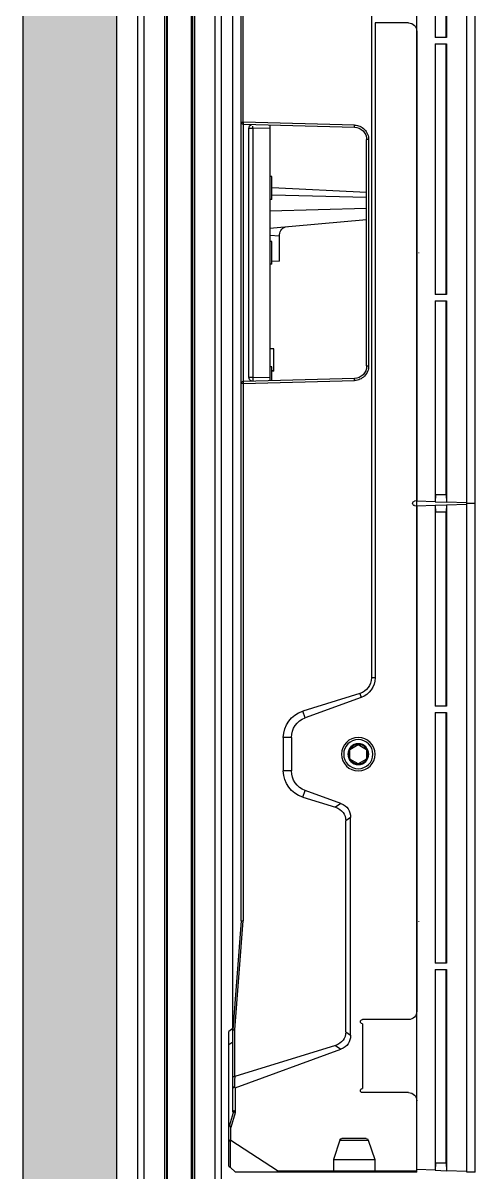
# Model space of a CAD drawing. Header units: millimetres. Extents: x 389 to 17466, y 310 to 5904.
# Drawn here: x 15988.4 to 16096.6, y 3573.6 to 3848.6 of the extents above; entities that cross this region are included whole.
import ezdxf
from ezdxf.lldxf.tags import DXFTag

# ---------------------------------------------------------------- set-up
doc = ezdxf.new("R2010")
doc.units = ezdxf.units.MM
doc.layers.add('1', color=7, linetype='Continuous', true_color=0xffffff)
doc.layers.add('DIM', color=4, linetype='Continuous')
tags = doc.linetypes.add('DASHED', pattern=[25.72, 12.86, -12.86]).pattern_tags.tags
tags[6:7] = [DXFTag(74, 4), DXFTag(75, 0), DXFTag(340, '0'), DXFTag(46, 0.0), DXFTag(50, 0.0), DXFTag(44, 0.0), DXFTag(45, 0.0)]
tags[4:5] = [DXFTag(74, 4), DXFTag(75, 0), DXFTag(340, '0'), DXFTag(46, 0.0), DXFTag(50, 0.0), DXFTag(44, 0.0), DXFTag(45, 0.0)]

# ---------------------------------------------------------------- blocks, each defined once
blk = doc.blocks.new('A$C138409bd')
at = {"layer": '1', "color": 155, "linetype": 'Continuous'}
for p, q in [((1.939999352653103, 0.1499999891507287), (1.939999352653103, 159.8504082233399)), ((6.802632618833741, 159.6806013279288), (1.939999352653103, 159.8504082233396)), ((6.802632618833741, 159.6806013279288), (6.802632618833741, 111.5002040620668)), ((6.806279248179635, 159.6804739848253), (6.802632618833741, 159.6806013279283)), ((6.806279248179635, 159.6804739848262), (6.893795447991579, 158.0105692442148)), ((9.528736772335833, 159.5854036731739), (6.806279509510205, 159.6804739757004)), ((9.528736772335833, 159.5854036731739), (9.44620324227435, 158.0105701047855)), ((9.53237033890764, 159.5852767862334), (9.528736772335833, 159.5854036731739)), ((9.53237033890764, 159.585276786233), (9.53237033890764, 111.5002041488381)), ((13.93999935263128, 159.4313589894396), (9.53237033890764, 159.585276786233)), ((6.893795463001879, 111.5002041055318), (6.893795463001879, 158.010569531335)), ((9.44620324227435, 158.0105701047869), (6.893795463001879, 158.0105701047869)), ((9.44620324227435, 111.500204147676), (9.44620324227435, 158.010570104786)), ((13.93999935263128, 0.5690492230510245), (13.93999935263128, 159.43135898944)), ((6.802632618833741, 111.500204062067), (9.53237033890764, 111.5002041488385)), ((9.53237033890764, 110.000204148841), (6.802632618833741, 110.0002040620695)), ((6.802632618833741, 110.0002040620698), (6.802632618833741, 50.00020415042081)), ((6.893795463001879, 50.00020414752294), (6.893795463001879, 110.0002041055347)), ((9.44620324227435, 100.0452041062067), (9.44620324227435, 110.0002041476787)), ((9.53237033890764, 110.000204148841), (9.53237033890764, 50.00020406364911)), ((9.44620324227435, 83.83299244464797), (9.44620324227435, 100.0452041062067)), ((9.44620324227435, 59.01880212408469), (9.44620324227435, 83.83299244464797)), ((9.44620324227435, 50.00020406638896), (9.44620324227435, 59.01880212408469)), ((6.803157975744398, 50.0002041504049), (9.532895695818297, 50.00020423717638)), ((6.802632618833741, 48.50020415042491), (6.802632618833741, 0.3403474172891947)), ((9.532895695818297, 48.50020423717888), (6.803157975744398, 48.5002041504074)), ((6.893795463001879, 2.079838107704745), (6.893795463001879, 48.5002041475268)), ((9.44620324227435, 2.079838107704745), (9.44620324227435, 48.50020406639283)), ((9.53237033890764, 48.50020406365275), (9.53237033890764, 0.435671958986859)), ((1.939999352653103, 0.1499999891498192), (6.801554161422246, 0.3197692239982644)), ((9.5334448561116, 0.4151689492255173), (6.801554161422246, 0.3197692239996286)), ((6.802632618833741, 0.3403474172891947), (6.801554161422246, 0.3197692239989465)), ((6.893795463001879, 2.07983810770429), (6.802632618833741, 0.3403474172896495)), ((6.893795463001879, 2.079838107704745), (9.44620324227435, 2.079838107704745)), ((9.44620324227435, 2.079838107703836), (9.53237033890764, 0.4356719589866316)), ((9.53237033890764, 0.4356719589873137), (9.5334448561116, 0.4151689492271089)), ((9.5334448561116, 0.4151689492246078), (13.93999935263128, 0.5690492230498876))]:
    blk.add_line(p, q, dxfattribs=at)
at = {"layer": '1'}
for p, q in [((1.939999352653103, 0.1499999891507287), (1.939999352653103, 159.8504082233399)), ((6.802632618833741, 159.6806013279288), (1.939999352653103, 159.8504082233396)), ((6.802632618833741, 159.6806013279288), (6.802632618833741, 111.5002040620668)), ((6.806279248179635, 159.6804739848253), (6.802632618833741, 159.6806013279283)), ((6.806279248179635, 159.6804739848262), (6.893795447991579, 158.0105692442148)), ((9.528736772335833, 159.5854036731739), (6.806279509510205, 159.6804739757004)), ((9.528736772335833, 159.5854036731739), (9.44620324227435, 158.0105701047855)), ((9.53237033890764, 159.5852767862334), (9.528736772335833, 159.5854036731739)), ((9.53237033890764, 159.585276786233), (9.53237033890764, 111.5002041488381)), ((13.93999935263128, 159.4313589894396), (9.53237033890764, 159.585276786233)), ((6.893795463001879, 111.5002041055318), (6.893795463001879, 158.010569531335)), ((9.44620324227435, 158.0105701047869), (6.893795463001879, 158.0105701047869)), ((9.44620324227435, 111.500204147676), (9.44620324227435, 158.010570104786)), ((13.93999935263128, 0.5690492230510245), (13.93999935263128, 159.43135898944)), ((6.802632618833741, 111.500204062067), (9.53237033890764, 111.5002041488385)), ((9.53237033890764, 110.000204148841), (6.802632618833741, 110.0002040620695)), ((6.802632618833741, 110.0002040620698), (6.802632618833741, 50.00020415042081)), ((6.893795463001879, 50.00020414752294), (6.893795463001879, 110.0002041055347)), ((9.44620324227435, 100.0452041062067), (9.44620324227435, 110.0002041476787)), ((9.53237033890764, 110.000204148841), (9.53237033890764, 50.00020406364911)), ((9.44620324227435, 83.83299244464797), (9.44620324227435, 100.0452041062067)), ((9.44620324227435, 59.01880212408469), (9.44620324227435, 83.83299244464797)), ((9.44620324227435, 50.00020406638896), (9.44620324227435, 59.01880212408469)), ((6.803157975744398, 50.0002041504049), (9.532895695818297, 50.00020423717638)), ((6.802632618833741, 48.50020415042491), (6.802632618833741, 0.3403474172891947)), ((9.532895695818297, 48.50020423717888), (6.803157975744398, 48.5002041504074)), ((6.893795463001879, 2.079838107704745), (6.893795463001879, 48.5002041475268)), ((9.44620324227435, 2.079838107704745), (9.44620324227435, 48.50020406639283)), ((9.53237033890764, 48.50020406365275), (9.53237033890764, 0.435671958986859)), ((1.939999352653103, 0.1499999891498192), (6.801554161422246, 0.3197692239982644)), ((9.5334448561116, 0.4151689492255173), (6.801554161422246, 0.3197692239996286)), ((6.802632618833741, 0.3403474172891947), (6.801554161422246, 0.3197692239989465)), ((6.893795463001879, 2.07983810770429), (6.802632618833741, 0.3403474172896495)), ((6.893795463001879, 2.079838107704745), (9.44620324227435, 2.079838107704745)), ((9.44620324227435, 2.079838107703836), (9.53237033890764, 0.4356719589866316)), ((9.53237033890764, 0.4356719589873137), (9.5334448561116, 0.4151689492271089)), ((9.5334448561116, 0.4151689492246078), (13.93999935263128, 0.5690492230498876))]:
    blk.add_line(p, q, dxfattribs=at)
at = {"layer": '1', "color": 155, "linetype": 'DASHED', "lineweight": 5}
for p, q in [((6.803157975744398, 111.500204062083), (6.803157975744398, 159.680582982061)), ((6.806279509510205, 159.6804739756999), (6.893795463001879, 158.0105701047871)), ((9.531846901409153, 129.5817009924233), (9.531846901409153, 159.5852950650728)), ((6.893795463001879, 158.0105701047869), (9.44620324227435, 158.0105701047869)), ((9.439999352638551, 132.9082902887951), (9.439999352638551, 140.0938670480864)), ((9.553183432239166, 132.4518148859006), (9.553183432239166, 139.2286139850628)), ((6.939999352638551, 134.2261239425245), (6.939999352638551, 134.2443031740022)), ((6.933780447165191, 121.533336670454), (6.933780447165191, 126.9872526627239)), ((9.531846901409153, 116.1712199336084), (9.531846901409153, 124.5658249462219)), ((9.553183432239166, 112.2131239431851), (9.553183432239166, 121.4272314608038)), ((6.803157975744398, 50.0002041504049), (6.803157975744398, 110.0002040620859)), ((9.553183432239166, 98.75917440792182), (9.553183432239166, 109.3115637032909)), ((9.553183432239166, 64.24112394328472), (9.553183432239166, 95.85761416802575)), ((9.553183432239166, 50.78717440797686), (9.553183432239166, 61.33956370336296)), ((9.531846901409153, 52.14426656671003), (9.531846901409153, 59.98364157783612)), ((13.44248691482062, 60.04299289702521), (13.44248691482062, 59.91486513737891)), ((6.803157975744398, 0.3503718243587173), (6.803157975744398, 48.50020415040672)), ((9.553183432239166, 17.2509833247077), (9.553183432239166, 3.398643672029721)), ((9.531846901409153, 0.4456597413486634), (9.531846901409153, 3.079649452015929))]:
    blk.add_line(p, q, dxfattribs=at)
at = {"layer": '1'}
for points in [[(13.93993118608341, 115.7387109758643), (13.9512281616262, 115.7379218982869), (13.96252513716172, 115.7371328201004)], [(13.93993120010418, 115.7387103244291), (13.95122817635274, 115.737921257034), (13.96252515258675, 115.7371321887533)], [(13.96252515258675, 44.36160592253691), (13.95122817635274, 44.36081685425597), (13.93993120010418, 44.36002778686111)], [(13.96252513716172, 44.36160529118911), (13.9512281616262, 44.36081621300264), (13.93993118608341, 44.36002713542553)]]:
    blk.add_open_spline(points, degree=2, dxfattribs=at)
at = {"layer": '1', "color": 155, "linetype": 'Continuous'}
for points in [[(13.93993119994411, 115.7387104284976), (13.95122817622178, 115.7379213618156), (13.96252515249944, 115.7371322938222)], [(13.93993121665699, 115.7387094053379), (13.9512281940406, 115.7379203548203), (13.96252517143148, 115.7371313024348)], [(13.96252517143148, 44.36160680885541), (13.9512281940406, 44.36081775646971), (13.93993121665699, 44.36002870595189)], [(13.96252515249944, 44.36160581746731), (13.95122817622178, 44.360816749474), (13.93993119994411, 44.36002768279241)]]:
    blk.add_open_spline(points, degree=2, dxfattribs=at)
at = {"layer": 'DIM', "color": 82, "linetype": 'Continuous'}
for p, q in [((-6.473492248915136e-07, -1.084927703232097e-08), (-6.473492248915136e-07, 160.0004082233398)), ((-6.473492248915136e-07, 160.0004082233398), (1.939999352653103, 160.0004082233396)), ((1.939999352653103, -1.084927703232097e-08), (1.939999352667655, 160.0004082233396)), ((-6.473492248915136e-07, -1.084927703232097e-08), (1.939999352653103, -1.084927703232097e-08))]:
    blk.add_line(p, q, dxfattribs=at)
blk = doc.blocks.new('A$C2f8b7123')
at = {"color": 7, "linetype": 'Continuous'}
for p, q in [((72.10371674507041, 488.6609558133696), (70.51899329017033, 484.0000044445096)), ((78.88426982800593, 488.6609558133696), (72.10371674507041, 488.6609558133696)), ((72.57714791412582, 489.0000044418321), (78.41083863939275, 489.0000044418321)), ((78.88426982800593, 488.6609558133696), (80.46899328290601, 484.0000044445096)), ((70.51899329017033, 484.0000044445096), (70.51899329017033, 481.0000044499811)), ((80.46899328290601, 484.0000044445096), (70.51899329017033, 484.0000044445096)), ((80.46899328290601, 484.0000044445096), (80.46899328290601, 481.0000044499811)), ((102.4939932767593, 61.15478295856701), (102.4939932767593, 464.9129489127135)), ((102.0201612552919, 252.2726605341359), (102.067326616525, 457.5045452992254)), ((104.4939932795533, 15.33350842400068), (104.4939932795533, 419.9303111565587)), ((71.33823828588356, 362.7195620578768), (71.33823828588356, 119.2804468238082)), ((62.49399327675928, 276.0000044533572), (70.49399328607251, 276.0000044533572)), ((70.49399328886648, 276.0000044533572), (70.49399328886648, 119.2804469049497)), ((60.49399329352309, 274.000004450214), (60.49399329352309, 161.640545288572)), ((102.00708175826, 251.7728318562786), (75.41546243990888, 251.0765058118905)), ((75.42854193600942, 251.5763344691422), (102.0201612552919, 252.2726605341359)), ((95.69399328253348, 251.5499613849734), (95.69399328253348, 190.4500475172008)), ((95.69399328253348, 250.8429438100484), (99.71144568923046, 250.7728189211393)), ((99.71144568923046, 250.7728189211393), (99.71144568923046, 191.2271899606621)), ((99.71144568923046, 250.7728189211393), (100.6939932797395, 250.7728189211393)), ((100.6939932797395, 191.2271899606621), (100.6939932797395, 250.7728189211393)), ((102.0183959147253, 251.8400242440457), (102.0090011656575, 251.9016503946677)), ((102.4939932767593, 252.2726605341359), (102.0201612552919, 252.2726605341359)), ((102.0201612552919, 251.7731743701788), (102.0201612552919, 190.2268345318789)), ((72.02016127019306, 248.0775338265867), (72.02016127019306, 193.9224750552148)), ((72.02016127019306, 248.0775338265867), (72.49399329166044, 248.0775338265867)), ((72.49399329166044, 193.9224750552148), (72.49399329166044, 248.0775338265867)), ((95.19399328625877, 239.2509068467243), (95.69399328253348, 239.2771107263452)), ((95.19399328625877, 233.7883218056577), (95.19399328625877, 239.2508311751353)), ((95.09422997108777, 236.6561026688487), (72.49399329166044, 235.4716744561501)), ((95.19399328625877, 239.2117616672822), (95.69399328253348, 239.2379655469031)), ((95.18990713826497, 234.908548917394), (72.49399329166044, 234.3142355111249)), ((95.19399328625877, 233.7882472311667), (95.69399328253348, 233.7620433312895)), ((95.69399328253348, 231.0782600069706), (72.49399329166044, 231.6857733867419)), ((95.69399328253348, 226.9174165939967), (72.49399329166044, 228.9471535960965)), ((93.3480872810178, 219.0332676885937), (93.3480872810178, 225.2899944385335)), ((95.69399328253348, 225.1893019297913), (93.3480872810178, 225.0726973775363)), ((95.19399328625877, 223.7117616590167), (95.69399328253348, 223.7379655384048)), ((95.19399328625877, 218.2883218175321), (95.19399328625877, 223.7116870642694)), ((93.3480872810178, 219.033122827188), (95.17747137977858, 218.937248860957)), ((95.19399328625877, 218.2882472227848), (95.69399328253348, 218.2620433432803)), ((94.69399329184671, 198.0355577714563), (95.69399328253348, 198.0879655508379)), ((94.69399329184671, 192.7720501882777), (94.69399329184671, 198.0354839083793)), ((94.69399329184671, 197.9307422126931), (95.69399328253348, 197.9831499920747)), ((72.49399329166044, 193.9224750552148), (72.02016127019306, 193.9224750552148)), ((94.69399329184671, 192.6645249779158), (94.69399329184671, 192.7692666733692)), ((94.69399329184671, 192.7692666733692), (95.19376119229128, 192.7430749451796)), ((94.69399329184671, 192.664451114606), (95.18828308212687, 192.6385464877876)), ((95.19399328625877, 193.7117616540108), (95.69399328253348, 193.737965553888)), ((95.19399328625877, 190.4500475172008), (95.19399328625877, 193.7116870795198)), ((75.41546243990888, 190.9235030902837), (102.00708175826, 190.2271770255229)), ((102.0201612552919, 189.7273483680383), (75.42854193600942, 190.4236744126592)), ((99.71144568923046, 191.2271899606621), (95.69399328253348, 191.1570650717531)), ((100.6939932797395, 191.2271899606621), (99.71144568923046, 191.2271899606621)), ((99.71144568923046, 191.2271899606621), (99.71531959626009, 190.261197866761)), ((102.0201612552919, 189.7273483680383), (102.4939932767593, 189.7273483680383)), ((102.0201612552919, 189.7273483680383), (102.0201612552919, 61.13552520680787)), ((60.49399329352309, 161.640545288572), (61.02289397924324, 161.566213123273)), ((60.49399329352309, 160.3594636140679), (61.02289397924324, 160.4337957591106)), ((60.49399329352309, 160.3594636140679), (60.49399329352309, 39.50000444450961)), ((70.49399328886648, 119.2804469049497), (71.33823828588356, 119.2804468238082)), ((74.1225487748452, 115.5124340195962), (73.78389258685638, 114.5819836985374)), ((74.1225487748452, 115.5124340195962), (87.78769128958811, 111.3008502252687)), ((73.78389258685638, 114.5819836985374), (87.20409402161022, 109.697429850703)), ((87.20409402161022, 109.697429850703), (87.78769128958811, 111.3008502252687)), ((90.49399327862193, 104.9989667456884), (92.44436342924018, 104.9989667456884)), ((90.49399327862193, 104.9989667456884), (90.49399327862193, 97.00104211667167)), ((92.44436342924018, 104.9989667456884), (92.44436342924018, 97.00104213704435)), ((74.49399329166044, 103.30940552231), (72.49399328886648, 102.1547049819546)), ((72.49399328886648, 102.1547049819546), (72.49399328886648, 99.845303901011)), ((76.49399327489664, 102.1547049819546), (74.49399329166044, 103.30940552231)), ((76.49399327489664, 99.845303901011), (76.49399327489664, 102.1547049819546)), ((72.49399328886648, 99.845303901011), (74.49399329166044, 98.69060336053917)), ((74.49399329166044, 98.69060336053917), (76.49399327489664, 99.845303901011)), ((90.49399327862193, 97.00104211667167), (92.44436342924018, 97.00104213704435)), ((78.6534489132755, 89.1903987388414), (87.20409408214618, 92.30257907265877)), ((87.78769128958811, 90.69915867795316), (87.20409408214618, 92.30257907265877)), ((78.6534489132755, 89.1903987388414), (79.9489628887095, 88.28327008826273)), ((87.78769128958811, 90.69915867795316), (79.9489628887095, 88.28327008826273)), ((76.3271388290741, 85.86808361555995), (77.4939932897978, 85.05104333954478)), ((76.3271388290741, 33.72750855738377), (76.3271388290741, 85.86808361555995)), ((77.4939932897978, 34.54454883328253), (77.4939932897978, 85.05104333954478)), ((104.0201612580859, 34.99518937490029), (102.0201612552919, 61.13552520680787)), ((102.4932609647803, 61.15454289806621), (102.1055813124694, 61.13896119699893)), ((102.4939932767593, 61.15470062173517), (104.4939932795533, 35.01435274002688)), ((62.49399327675928, 37.50000444148282), (73.49399328793515, 37.50000444148282)), ((73.49399328793515, 36.50000444998113), (73.49399328793515, 21.00000444171565)), ((77.4939932897978, 34.54454883328253), (76.3271388290741, 33.72750855738377)), ((104.0673263557546, 23.8790655873072), (104.0201612580859, 34.99518937490029)), ((104.4932638118335, 35.01420724893069), (104.1055598575913, 34.99863221264059)), ((104.4939932795533, 35.31597111584233), (105.4939932907291, 34.64930444816673)), ((105.4939932907291, 2.381255801772568), (105.4939932907291, 34.64930444816673)), ((79.9489628887095, 31.31232206430832), (78.6534489132755, 30.40519343410233)), ((103.9939932842099, 21.18198956933884), (78.6534489132755, 30.40519343410233)), ((79.9489628887095, 31.31232206430832), (104.0675384560891, 23.87900021777568)), ((105.4939932907291, 31.49451116414821), (104.4939932795533, 32.16117783182381)), ((104.0675384560891, 23.87900021777568), (104.0912270648696, 23.00581974420311)), ((104.0912270648696, 23.00581974420311), (104.0912270648696, 22.13773522177326)), ((104.0912270648696, 22.13773522177326), (104.1149156736501, 21.26666032686444)), ((62.49399327675928, 20.00000445021396), (73.49399328793515, 20.00000445021396)), ((103.9939932842099, 21.18198956933884), (104.1149156736501, 21.26666032686444)), ((103.9939932842099, 21.18198956933884), (103.9939932842099, 15.1265297371483)), ((60.49399329352309, 1.000004451960194), (60.49399329352309, 18.00000444730358)), ((103.9939932842099, 15.1265297371483), (104.3103100303852, 15.71311500028787)), ((103.9939932842099, 15.1265297371483), (104.9939932748966, 11.61942660657769)), ((104.3103100303852, 15.71311500028787), (104.4939932795533, 15.33350842400068)), ((104.3103100303852, 15.71311500028787), (105.310310041561, 12.20601184946099)), ((104.9939932748966, 11.61942660657769), (105.310310041561, 12.20601184946099)), ((104.9939932748966, 8.561074988921973), (104.9939932748966, 11.61942660657769)), ((105.4939932907291, 11.82640527305739), (105.310310041561, 12.20601184946099)), ((93.80764746948262, 1.300004441180135), (104.9939932748966, 8.561074988921973)), ((105.167635254591, 8.423830721882041), (104.9939932748966, 8.561074988921973)), ((105.167635254591, 8.423830721882041), (105.4939932907291, 8.775870759511236)), ((105.167635254591, 8.423830721882041), (105.167635254591, 2.14860738709649)), ((93.80764746948262, 1.300004441180135), (60.49399329352309, 1.300004441180135)), ((60.49399329352309, 1.000004451960194), (103.9939932842099, 1.000004451960194)), ((94.01076881031622, 1.000004451960194), (93.80764746948262, 1.300004441180135)), ((103.9040170964145, 1.000004451960194), (105.167635254591, 2.14860738709649)), ((105.4939932907291, 2.406574277911204), (105.167635254591, 2.14860738709649))]:
    blk.add_line(p, q, dxfattribs=at)
for radius in [4.00000000608, 3.499999990079999, 2.49999999872, 2.30940108096]:
    blk.add_circle((74.49399329166044, 101.0000044414828), radius, dxfattribs=at)
for centre, radius, start, end in [((72.57710312868585, 488.5000044462558), 0.49999999568, 90, 161.2219667776484), ((78.41088344439049, 488.5000044462558), 0.49999999568, 18.77803322235156, 90), ((62.49399327675928, 274.000004450214), 2.00000000304, 90, 180), ((75.49399328607251, 248.0775338265867), 2.9999999944, 91.50000000019818, 180), ((75.52903650797089, 248.0401402106563), 3.53782430864, 93.55123471194406, 113.2110732368081), ((75.5186143592291, 248.1409656325177), 3.43654944896, 91.50190188743623, 93.48192866792377), ((49.85965150504489, 251.6595625882092), 49.85968007216, 358.9809531873069, 359.5554842903205), ((99.69399328812142, 250.7728189211393), 0.99999999136, 1.042204158021965e-10, 71.40440325749874), ((101.9939932814159, 252.2726605341359), 0.49999999568, 271.5000000001982, 0), ((91.3480872772925, 225.2899944385335), 2.00000000304, 0, 85.0000000001309), ((75.49399328607251, 193.9224750552148), 2.9999999944, 180, 268.4999999998018), ((75.52950902938028, 193.9612644723438), 3.539246668, 246.4494091539707, 266.4199099254842), ((75.51854716151138, 193.8562778597752), 3.43378324672, 266.493072916826, 268.4980095614885), ((99.69399328812142, 191.2271899606621), 0.99999999136, 288.5955967425012, 0), ((101.9939932814159, 189.7273483680383), 0.49999999568, 0, 88.49999999980183), ((60.94672959952732, 161.024275390786), 0.54726368576, 277.9999999998295, 82.00000000017047), ((75.49399328607251, 119.2804468238082), 4.99999999744, 180.0000000029182, 250.0000002679634), ((85.4939932814159, 104.9989667456884), 4.99999999744, 1.698792777575803e-08, 69.99999976310914), ((85.4939932814159, 97.00104213704435), 4.99999999744, 290.0000011201715, 359.9999997722784), ((62.49399327675928, 39.50000444450961), 2.00000000304, 180, 270), ((73.49399328793515, 37.00000444567377), 0.49999999568, 270, 90), ((62.49399327675928, 18.00000444730358), 2.00000000304, 90, 180), ((73.49399328793515, 20.50000444602301), 0.49999999568, 270, 90)]:
    blk.add_arc(centre, radius, start, end, dxfattribs=at)
for centre, major_axis, ratio, start_param, end_param in [((75.28704507931252, 119.2804468238082), (3.948806793759999, 0), 0.9986257681000001, -3.1415926535, -1.8701453821), ((85.84010766076972, 104.9989667456884), (6.60425576784, 0), 0.9986257680999999, 0, 1.2714472714), ((85.84010766076972, 97.00104213704435), (6.60425576784, 0), 0.9986257680999999, -1.2714472715, 0), ((83.3982066475146, 83.39247613098087), (6.463377736159998, -4.52570581776), 0.6336872742000002, 2.7239796126, 3.5592056946), ((84.95613539873739, 82.30160266114945), (6.926280503519999, -4.628106913440001), 0.5999699928000001, 2.6876460102, 3.5228720922), ((83.3982066475146, 36.20311604207927), (6.463377736159998, 4.52570581776), 0.6336872742000002, 2.7239796126, 3.5592056946), ((84.95613539873739, 37.2939894914216), (6.926280503519999, 4.628106913440001), 0.5999699928000001, 2.7603132149, 3.595539297)]:
    blk.add_ellipse(centre, major_axis=major_axis, ratio=ratio, start_param=start_param, end_param=end_param, dxfattribs=at)
for points in [[(74.13471082414617, 251.2916101416395), (73.32234227753361, 250.9419697740868), (72.61081207825919, 250.2156101599157), (72.2781019686081, 249.396162167197)], [(72.2781019686081, 249.396162167197), (72.10961562025477, 248.9811888949534), (72.02016127019306, 248.5254070886931), (72.02016127019306, 248.0775338265867)], [(72.02016127019306, 193.9224750552148), (72.02016127019306, 193.4813187925665), (72.10684208295424, 193.0325915822814), (72.27041871289839, 192.6228824907503)], [(72.27041871289839, 192.6228824907503), (72.59828764203121, 191.8016717581831), (73.30526821504463, 191.0712340826922), (74.11537238120218, 190.7168100416948)]]:
    blk.add_open_spline(points, degree=3, dxfattribs=at)
for points, knots in [([(75.41546243990888, 251.0765058118905), (75.46456925573875, 251.077795420546), (75.38851200419595, 251.3481908767772), (75.43161425928702, 251.4586442398195), (75.42854191645165, 251.5763344691422)], [0, 0, 0, 0, 0.2944114279, 1, 1, 1, 1]), ([(102.0201612552919, 252.2726605341359), (102.0225863652595, 252.1797952690449), (101.9834080646106, 252.0806684161125), (102.0697392709844, 251.8413687169141), (102.0183959147253, 251.8400242440457)], [0, 0, 0, 0, 0.6439642609, 1, 1, 1, 1]), ([(75.42854191645165, 190.4236744126592), (75.43161425928702, 190.541364641982), (75.38851190268178, 190.6518135753049), (75.46456937774201, 190.9222171797937), (75.41546243990888, 190.9235030902837)], [0, 0, 0, 0, 0.7055884445999999, 1, 1, 1, 1]), ([(102.00708175826, 190.2271770255229), (102.0407677470066, 190.2262949342894), (101.9951695855998, 190.0145646999645), (102.0227484787174, 189.9278426381115), (102.0160643365525, 189.8284418921739)], [0, 0, 0, 0, 0.2527515386, 1, 1, 1, 1]), ([(104.4939932795533, 23.68052455690304), (104.4939932795533, 23.76770845172541), (104.3121037166857, 23.87137525971593), (104.1742540970736, 23.84918856295371), (104.1168113462918, 23.83825028664978)], [0, 0, 0, 0, 0.598548736, 1, 1, 1, 1]), ([(104.0857084580057, 21.24620922236318), (104.1622291067906, 21.29978263821067), (104.4387737810903, 21.408420246682), (104.4939932795533, 21.08772208192931), (104.4939932795533, 20.96159112768328)], [0, 0, 0, 0, 0.4254800286, 1, 1, 1, 1])]:
    blk.add_open_spline(points, degree=3, knots=knots, dxfattribs=at)
blk = doc.blocks.new('adzb')
at = {"color": 7, "linetype": 'Continuous'}
for p, q in [((11160.95791212674, 1228.757413367819), (11160.95791212674, 1633.354215089002)), ((11204.95791200277, 1252.923909327679), (11204.95791200277, 1472.423908772177))]:
    blk.add_line(p, q, dxfattribs=at)
at = {"xscale": -1}
for name, p in [('A$C2f8b7123', (11265.45190529629, 1213.423903779769)), ('A$C138409bd', (11218.8979113554, 1374.42350000641)), ('A$C138409bd', (11218.8979113554, 1214.42350000641))]:
    blk.add_blockref(name, p, dxfattribs=at)
blk = doc.blocks.new('*U27')
blk.add_blockref('adzb', (-11189.42791200416, -1457.923907997349))
blk = doc.blocks.new('*U28')
at = {"color": 0, "linetype": 'ByBlock', "lineweight": -2, "transparency": 16777216}
for p in [(1.175660927181459e-13, 1920), (8.817456953860943e-14, 1440)]:
    blk.add_blockref('*U27', p, dxfattribs=at)
blk = doc.blocks.new('AdZ C')
at = {"color": 114, "linetype": 'Continuous', "true_color": 0x139b48}
for p, q in [((11941.99371645758, 1140.540558007856), (12883.49371645737, 1140.540558007856)), ((12883.49371645737, 1139.040558008107), (11941.99371645758, 1139.040558008107)), ((12883.49371645737, 1134.140558008153), (11941.99371645758, 1134.140558008153)), ((12883.49371645737, 1133.640558008033), (11941.99371645758, 1133.640558008033)), ((11941.99371645758, 1133.37989783656), (12883.49371645737, 1133.37989783656)), ((11941.99371645758, 1127.70121817985), (12883.49371645737, 1127.70121817985)), ((12883.49371645737, 1127.440558008378), (11941.99371645758, 1127.440558008378)), ((12883.49371645737, 1126.940558008261), (11941.99371645758, 1126.940558008261)), ((11941.99371645758, 1122.040558008296), (12883.49371645737, 1122.040558008296)), ((12883.49371645737, 1120.540558007929), (11941.99371645758, 1120.540558007929))]:
    blk.add_line(p, q, dxfattribs=at)

msp = doc.modelspace()

# ---------------------------------------------------------------- hatches: boundary and pattern name
h = msp.add_hatch()
h.set_pattern_fill('ANSI36', color=256, scale=4)
h.set_pattern_definition([(45, (0, 0), (6.735192090801867, 24.69570433294017), [31.75, -6.35, 0, -6.35])])
h.paths.add_polyline_path([(15988.37279803119, 1580.645639260282), (16010.84020333934, 1580.645639260282), (16010.84020333934, 5165.140082042421), (15988.37279803119, 5165.140082042421)])

# ---------------------------------------------------------------- linework, layer by layer
at = {"layer": 'DIM', "color": 0}
msp.add_lwpolyline([(15988.37279803119, 5165.140082042421), (15988.37279803119, 1580.645639260282), (16010.84020333934, 1580.645639260282), (16010.84020333934, 5165.140082042421)], close=True, dxfattribs=at)

# ---------------------------------------------------------------- block references
msp.add_blockref('*U28', (16067.11020333787, 1897.128072694076))
at = {"rotation": 90}
msp.add_blockref('AdZ C', (17156.38076134721, -8848.365643529127), dxfattribs=at)

doc.saveas('drawing.dxf')
